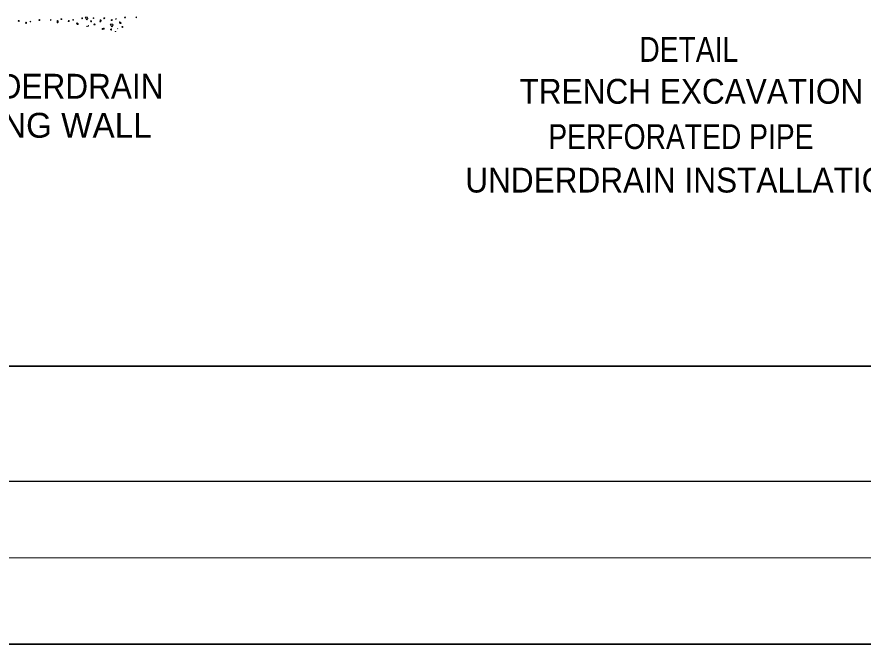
# Model space of a CAD drawing. Extents: x 303 to 714, y -130 to 165.
# Drawn here: x 419.9 to 481.2, y -129.7 to -84.2 of the extents above; entities that cross this region are included whole.
import ezdxf

# ---------------------------------------------------------------- set-up
doc = ezdxf.new("R2010")
doc.units = 0
doc.header["$LTSCALE"] = 0.52
doc.layers.add('1', color=7, linetype='Continuous', lineweight=13)

msp = doc.modelspace()

# ---------------------------------------------------------------- linework, layer by layer
at = {"layer": '1', "lineweight": 35}
msp.add_line((341.3947, -109.5478), (702.4785, -109.5478), dxfattribs=at)
at = {"layer": '1', "lineweight": 25}
msp.add_line((324.7293, -117.8803), (708.0339, -117.8803), dxfattribs=at)
at = {"layer": '1'}
msp.add_line((308.0639, -123.4357), (708.0339, -123.4357), dxfattribs=at)
at = {"layer": '1', "lineweight": 35}
msp.add_lwpolyline([(302.6198, -129.6707), (713.565, -129.6707), (713.565, 164.9582), (302.6198, 164.9582)], close=True, dxfattribs=at)
at = {"layer": '1'}
for points in [[(422.9146, -84.5733), (422.9036, -84.6063), (422.8962, -84.6357), (422.8815, -84.6578), (422.8632, -84.6762), (422.8338, -84.6688), (422.8264, -84.6394), (422.8411, -84.6173), (422.841, -84.588), (422.8374, -84.5622), (422.8411, -84.5365), (422.8594, -84.5181), (422.8852, -84.5291), (422.8999, -84.5512)], [(422.9009, -84.5516), (422.9137, -84.5733), (422.9137, -84.5742)], [(425.0291, -84.2748), (424.8489, -84.2712), (424.9739, -84.4624), (425.0623, -84.3594), (425.0254, -84.2859)], [(426.0203, -84.508), (426.0093, -84.5411), (426.0019, -84.5705), (425.9872, -84.5926), (425.9688, -84.6109), (425.9394, -84.6036), (425.9321, -84.5742), (425.9467, -84.5521), (425.9468, -84.5228), (425.9431, -84.4969), (425.9467, -84.4712), (425.9652, -84.4529), (425.9909, -84.4638), (426.0057, -84.4859)], [(426.0066, -84.4863), (426.0195, -84.508), (426.0194, -84.509)], [(425.0245, -84.9177), (425.04, -84.9177), (425.0658, -84.9213), (425.0915, -84.9177), (425.1099, -84.8993), (425.0989, -84.8736), (425.0807, -84.8615)], [(426.1906, -85.0585), (426.1576, -85.0694), (426.1282, -85.0768), (426.1061, -85.0915), (426.0877, -85.1098), (426.095, -85.1393), (426.1245, -85.1467), (426.1466, -85.1319), (426.1759, -85.132), (426.2018, -85.1357), (426.2274, -85.132), (426.2457, -85.1136), (426.2347, -85.0878), (426.2127, -85.0732)], [(426.8477, -84.7671), (426.6675, -84.7634), (426.7927, -84.9546), (426.8808, -84.8517), (426.8441, -84.7782)], [(427.1965, -85.089), (427.2182, -85.1018), (427.2192, -85.1017)]]:
    msp.add_lwpolyline(points, dxfattribs=at)
for centre, radius in [((420.0482, -84.5404), 0.0344), ((420.8901, -84.589), 0.025), ((421.5468, -84.4744), 0.0321), ((422.365, -84.4711), 0.025), ((423.1416, -84.4111), 0.0344), ((423.6747, -84.5448), 0.0385), ((423.9836, -84.4597), 0.025), ((424.6402, -84.345), 0.0321), ((425.2907, -84.5667), 0.0385), ((425.4686, -84.3316), 0.025), ((426.2472, -84.3459), 0.0344), ((426.7804, -84.4796), 0.0385), ((427.0892, -84.3945), 0.025), ((427.7459, -84.2798), 0.0321), ((428.5641, -84.2766), 0.025), ((420.5813, -84.6742), 0.0385), ((424.2766, -84.7186), 0.0399), ((424.3252, -84.7665), 0.0321), ((425.5393, -84.7903), 0.0399), ((426.7337, -85.1565), 0.0399), ((427.3823, -84.6533), 0.0399), ((427.4308, -84.7013), 0.0321), ((427.5554, -84.9756), 0.0344)]:
    msp.add_circle(centre, radius, dxfattribs=at)
for centre, radius, start, end in [((424.9978, -84.9477), 0.025, 50.35921, 219.64076), ((427.0561, -85.3297), 0.0344, 346.45883, 177.26912)]:
    msp.add_arc(centre, radius, start, end, dxfattribs=at)

# ---------------------------------------------------------------- texts
for s, width, p in [('DETAIL', 0.85, (464.9978, -87.5012)), ('PLACEMENT OF UNDERDRAIN', 0.95, (396.8675, -90.1684)), ('TRENCH EXCAVATION', 0.95, (456.3192, -90.5355)), ('PERFORATED PIPE', 0.85, (458.4045, -93.8155)), ('UNDERDRAIN INSTALLATIONS', 0.95, (452.3898, -96.9661))]:
    msp.add_text(s, height=1.8, dxfattribs=dict(at, width=width)).set_placement(p)
msp.add_text('BACK OF RETAINING WALL', height=1.8, dxfattribs=at).set_placement((398.1128, -92.9954))

doc.saveas('drawing.dxf')
